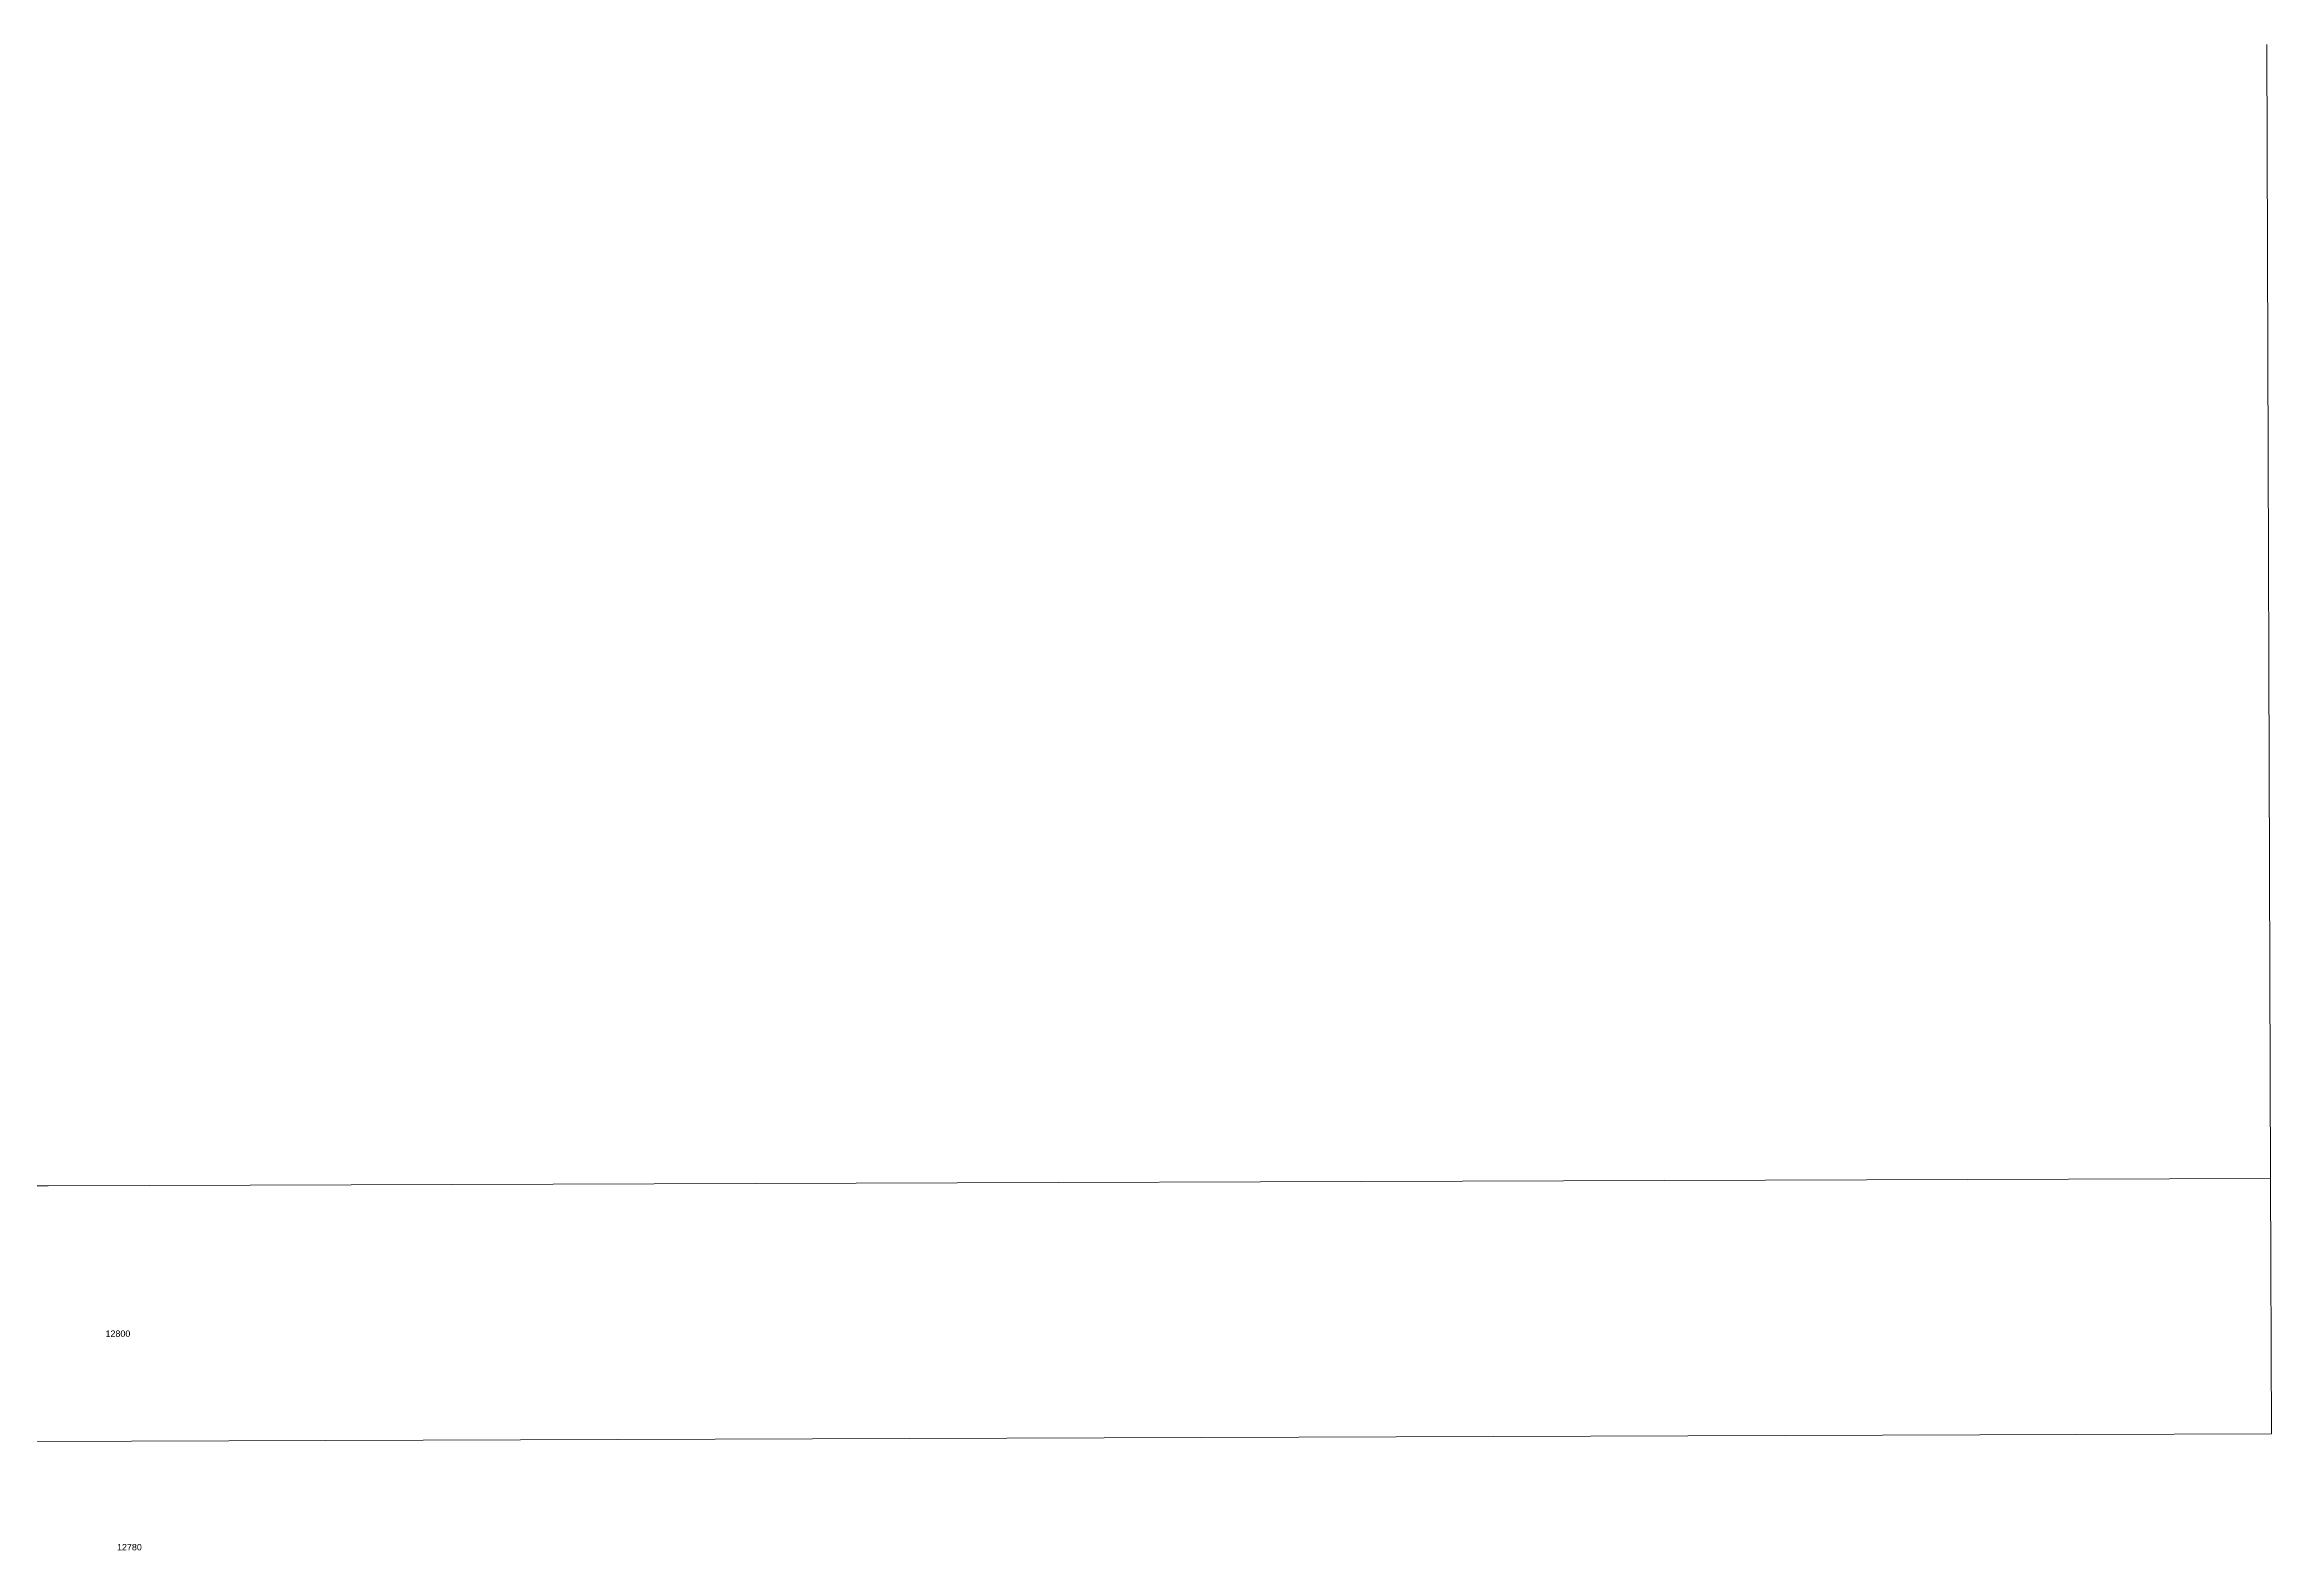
# Model space of a CAD drawing. Header units: feet. Extents: x 865220 to 2866543, y -2240498 to 973965.
# Drawn here: x 2856973 to 2859588, y 972197 to 973965 of the extents above; entities that cross this region are included whole.
import ezdxf
from ezdxf.enums import TextEntityAlignment as Align

# ---------------------------------------------------------------- set-up
doc = ezdxf.new("R2010")
doc.units = ezdxf.units.FT
doc.header["$LTSCALE"] = 0.015
doc.header["$MEASUREMENT"] = 0
doc.layers.add('Dakota County Addresses', color=7, linetype='Continuous')
doc.layers.add('Dakota County Parcels', color=7, linetype='Continuous')
doc.styles.add('Dimensions 100', font='arial.ttf')

# ---------------------------------------------------------------- blocks, each defined once
blk = doc.blocks.new('ACMAP_ANN_TEMPLATE_Dakota County Addresses')
at = {"layer": 'Dakota County Addresses', "style": 'Dimensions 100'}
blk.add_attdef('DakotaCountyAddress', text='', height=50, dxfattribs=at).set_placement((0, 0), align=Align.CENTER)

msp = doc.modelspace()

# ---------------------------------------------------------------- linework, layer by layer
at = {"layer": 'Dakota County Parcels', "lineweight": 5, "ltscale": 100}
for p, q in [((2859586.7, 972633.6), (2859582.2, 973964.6)), ((2856977.9, 972624.8), (2859586.7, 972633.6)), ((2859587.7, 972333.6), (2859586.7, 972633.6)), ((2859587.7, 972333.6), (2856961.2, 972324.7))]:
    msp.add_line(p, q, dxfattribs=at)
msp.add_lwpolyline([(2856944.9, 972624.7), (2856953.4, 972624.7), (2856977.9, 972624.8)], dxfattribs=at)

# ---------------------------------------------------------------- block references
at = {"layer": 'Dakota County Addresses', "lineweight": 5, "ltscale": 100, "xscale": 0.15, "yscale": 0.15, "zscale": 0.15}
for p, values in [((2857059.6, 972447.5), {'DakotaCountyAddress': '12800'}), ((2857073.1, 972196.9), {'DakotaCountyAddress': '12780'})]:
    msp.add_blockref('ACMAP_ANN_TEMPLATE_Dakota County Addresses', p, dxfattribs=at).add_auto_attribs(values)

doc.saveas('drawing.dxf')
